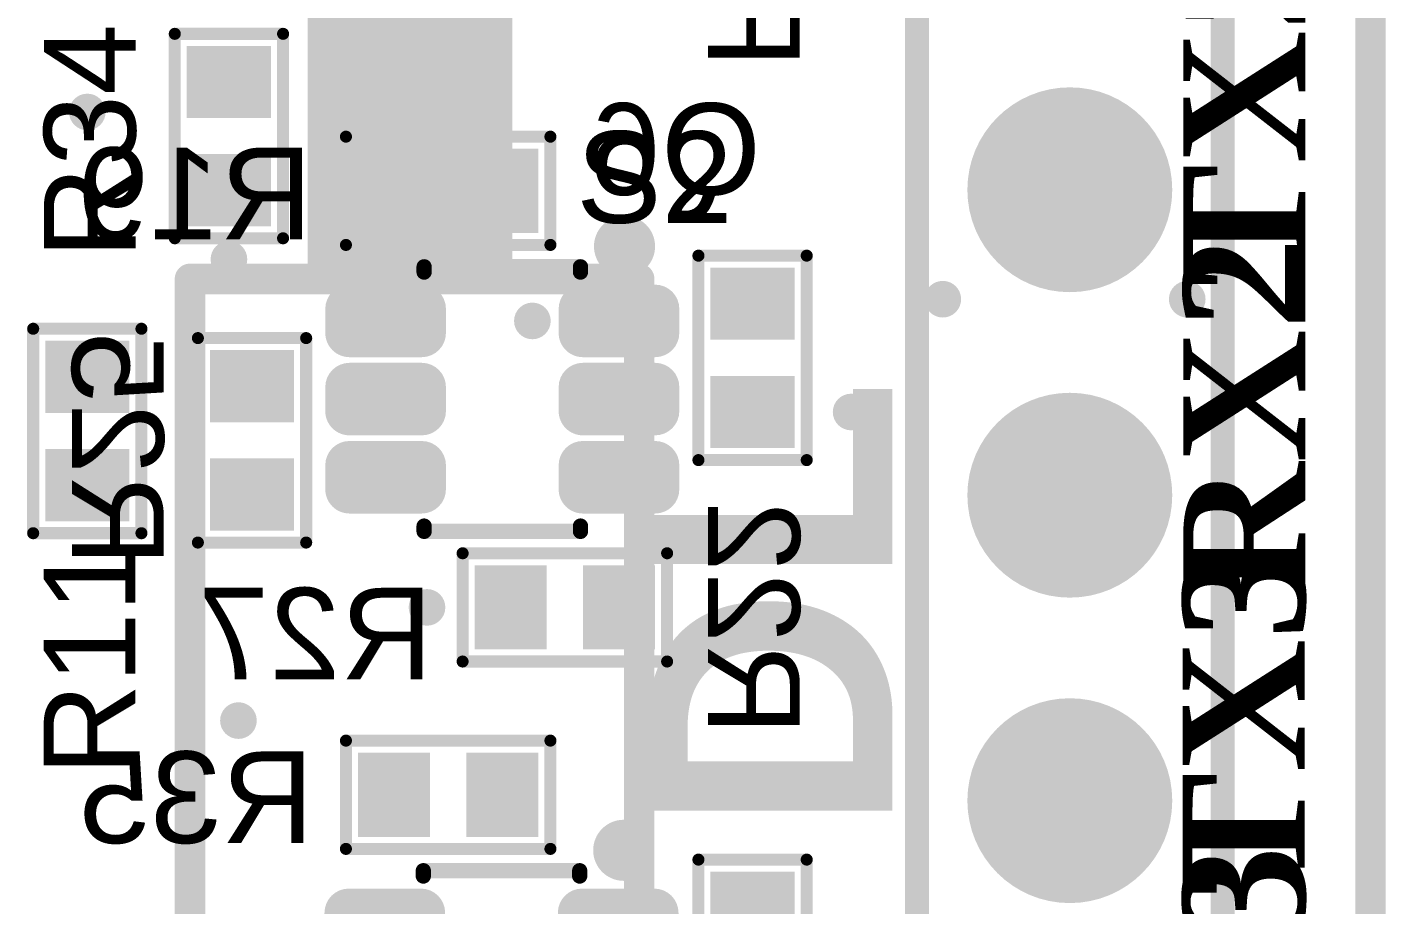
# Model space of a CAD drawing. Header units: inches. Extents: x 3.09 to 5.07, y 1.45 to 3.28.
# Drawn here: x 4.6203 to 5.065, y 2.3617 to 2.6491 of the extents above; entities that cross this region are included whole.
import ezdxf

# ---------------------------------------------------------------- set-up
doc = ezdxf.new("R2010")
doc.units = ezdxf.units.IN
doc.header["$MEASUREMENT"] = 0
for name, color, linetype in [('BottomOverlay', 54, 'Continuous'), ('BottomPaste', 16, 'Continuous'), ('BottomSolder', 6, 'Continuous'), ('KeepOutLayer', 6, 'Continuous'), ('MultiLayer', 9, 'Continuous'), ('PadHoleLayer', 156, 'Continuous'), ('TopOverlay', 2, 'Continuous'), ('TopPaste', 8, 'Continuous'), ('TopSolder', 216, 'Continuous'), ('ViaHoleLayer', 16, 'Continuous')]:
    doc.layers.add(name, color=color, linetype=linetype)
doc.styles.add('Arial', font='', dxfattribs={"height": 0.2})
doc.styles.add('Arial_Bold', font='', dxfattribs={"height": 0.2})
doc.styles.add('Times New Roman_Bold', font='', dxfattribs={"height": 0.2})
doc.styles.get('Arial').set_extended_font_data('Arial')
doc.styles.get('Arial_Bold').set_extended_font_data('Arial', bold=True)
doc.styles.get('Times New Roman_Bold').set_extended_font_data('Times New Roman', bold=True)

# ---------------------------------------------------------------- blocks, each defined once
blk = doc.blocks.new('SOT_363_6_B_9')
at = {"layer": 'BottomPaste'}
h = blk.add_hatch(color=16, dxfattribs=at)
edge = h.paths.add_edge_path()
edge.add_arc((-0.029528, 0.050004), 0.003937, 90, 180)
edge.add_line((-0.033465, 0.050004), (-0.033465, 0.026382))
edge.add_arc((-0.029528, 0.026382), 0.003937, 180, 270)
edge.add_line((-0.029528, 0.022445), (-0.021654, 0.022445))
edge.add_arc((-0.021654, 0.026382), 0.003937, 270, 360)
edge.add_line((-0.017717, 0.026382), (-0.017717, 0.050004))
edge.add_arc((-0.021654, 0.050004), 0.003937, 0, 90)
edge.add_line((-0.021654, 0.053941), (-0.029528, 0.053941))
h = blk.add_hatch(color=16, dxfattribs=at)
edge = h.paths.add_edge_path()
edge.add_arc((-0.003937, 0.050004), 0.003937, 90, 180)
edge.add_line((-0.007874, 0.050004), (-0.007874, 0.026382))
edge.add_arc((-0.003937, 0.026382), 0.003937, 180, 270)
edge.add_line((-0.003937, 0.022445), (0.003937, 0.022445))
edge.add_arc((0.003937, 0.026382), 0.003937, 270, 360)
edge.add_line((0.007874, 0.026382), (0.007874, 0.050004))
edge.add_arc((0.003937, 0.050004), 0.003937, 0, 90)
edge.add_line((0.003937, 0.053941), (-0.003937, 0.053941))
h = blk.add_hatch(color=16, dxfattribs=at)
edge = h.paths.add_edge_path()
edge.add_arc((0.021654, 0.050004), 0.003937, 90, 180)
edge.add_line((0.017717, 0.050004), (0.017717, 0.026382))
edge.add_arc((0.021654, 0.026382), 0.003937, 180, 270)
edge.add_line((0.021654, 0.022445), (0.029528, 0.022445))
edge.add_arc((0.029528, 0.026382), 0.003937, 270, 360)
edge.add_line((0.033465, 0.026382), (0.033465, 0.050004))
edge.add_arc((0.029528, 0.050004), 0.003937, 0, 90)
edge.add_line((0.029528, 0.053941), (0.021654, 0.053941))
h = blk.add_hatch(color=16, dxfattribs=at)
edge = h.paths.add_edge_path()
edge.add_arc((-0.029528, -0.026376), 0.003937, 90, 180)
edge.add_line((-0.033465, -0.026376), (-0.033465, -0.049998))
edge.add_arc((-0.029528, -0.049998), 0.003937, 180, 270)
edge.add_line((-0.029528, -0.053935), (-0.021654, -0.053935))
edge.add_arc((-0.021654, -0.049998), 0.003937, 270, 360)
edge.add_line((-0.017717, -0.049998), (-0.017717, -0.026376))
edge.add_arc((-0.021654, -0.026376), 0.003937, 0, 90)
edge.add_line((-0.021654, -0.022439), (-0.029528, -0.022439))
h = blk.add_hatch(color=16, dxfattribs=at)
edge = h.paths.add_edge_path()
edge.add_arc((-0.003937, -0.026376), 0.003937, 90, 180)
edge.add_line((-0.007874, -0.026376), (-0.007874, -0.049998))
edge.add_arc((-0.003937, -0.049998), 0.003937, 180, 270)
edge.add_line((-0.003937, -0.053935), (0.003937, -0.053935))
edge.add_arc((0.003937, -0.049998), 0.003937, 270, 360)
edge.add_line((0.007874, -0.049998), (0.007874, -0.026376))
edge.add_arc((0.003937, -0.026376), 0.003937, 0, 90)
edge.add_line((0.003937, -0.022439), (-0.003937, -0.022439))
h = blk.add_hatch(color=16, dxfattribs=at)
edge = h.paths.add_edge_path()
edge.add_arc((0.021654, -0.026376), 0.003937, 90, 180)
edge.add_line((0.017717, -0.026376), (0.017717, -0.049998))
edge.add_arc((0.021654, -0.049998), 0.003937, 180, 270)
edge.add_line((0.021654, -0.053935), (0.029528, -0.053935))
edge.add_arc((0.029528, -0.049998), 0.003937, 270, 360)
edge.add_line((0.033465, -0.049998), (0.033465, -0.026376))
edge.add_arc((0.029528, -0.026376), 0.003937, 0, 90)
edge.add_line((0.029528, -0.022439), (0.021654, -0.022439))
at = {"layer": 'BottomSolder'}
h = blk.add_hatch(color=6, dxfattribs=at)
edge = h.paths.add_edge_path()
edge.add_arc((-0.029528, 0.050004), 0.007937, 90, 180)
edge.add_line((-0.037465, 0.050004), (-0.037465, 0.026382))
edge.add_arc((-0.029528, 0.026382), 0.007937, 180, 270)
edge.add_line((-0.029528, 0.018445), (-0.021654, 0.018445))
edge.add_arc((-0.021654, 0.026382), 0.007937, 270, 360)
edge.add_line((-0.013717, 0.026382), (-0.013717, 0.050004))
edge.add_arc((-0.021654, 0.050004), 0.007937, 0, 90)
edge.add_line((-0.021654, 0.057941), (-0.029528, 0.057941))
h = blk.add_hatch(color=6, dxfattribs=at)
edge = h.paths.add_edge_path()
edge.add_arc((-0.003937, 0.050004), 0.007937, 90, 180)
edge.add_line((-0.011874, 0.050004), (-0.011874, 0.026382))
edge.add_arc((-0.003937, 0.026382), 0.007937, 180, 270)
edge.add_line((-0.003937, 0.018445), (0.003937, 0.018445))
edge.add_arc((0.003937, 0.026382), 0.007937, 270, 360)
edge.add_line((0.011874, 0.026382), (0.011874, 0.050004))
edge.add_arc((0.003937, 0.050004), 0.007937, 0, 90)
edge.add_line((0.003937, 0.057941), (-0.003937, 0.057941))
h = blk.add_hatch(color=6, dxfattribs=at)
edge = h.paths.add_edge_path()
edge.add_arc((0.021654, 0.050004), 0.007937, 90, 180)
edge.add_line((0.013717, 0.050004), (0.013717, 0.026382))
edge.add_arc((0.021654, 0.026382), 0.007937, 180, 270)
edge.add_line((0.021654, 0.018445), (0.029528, 0.018445))
edge.add_arc((0.029528, 0.026382), 0.007937, 270, 360)
edge.add_line((0.037465, 0.026382), (0.037465, 0.050004))
edge.add_arc((0.029528, 0.050004), 0.007937, 0, 90)
edge.add_line((0.029528, 0.057941), (0.021654, 0.057941))
h = blk.add_hatch(color=6, dxfattribs=at)
edge = h.paths.add_edge_path()
edge.add_arc((-0.029528, -0.026376), 0.007937, 90, 180)
edge.add_line((-0.037465, -0.026376), (-0.037465, -0.049998))
edge.add_arc((-0.029528, -0.049998), 0.007937, 180, 270)
edge.add_line((-0.029528, -0.057935), (-0.021654, -0.057935))
edge.add_arc((-0.021654, -0.049998), 0.007937, 270, 360)
edge.add_line((-0.013717, -0.049998), (-0.013717, -0.026376))
edge.add_arc((-0.021654, -0.026376), 0.007937, 0, 90)
edge.add_line((-0.021654, -0.018439), (-0.029528, -0.018439))
h = blk.add_hatch(color=6, dxfattribs=at)
edge = h.paths.add_edge_path()
edge.add_arc((-0.003937, -0.026376), 0.007937, 90, 180)
edge.add_line((-0.011874, -0.026376), (-0.011874, -0.049998))
edge.add_arc((-0.003937, -0.049998), 0.007937, 180, 270)
edge.add_line((-0.003937, -0.057935), (0.003937, -0.057935))
edge.add_arc((0.003937, -0.049998), 0.007937, 270, 360)
edge.add_line((0.011874, -0.049998), (0.011874, -0.026376))
edge.add_arc((0.003937, -0.026376), 0.007937, 0, 90)
edge.add_line((0.003937, -0.018439), (-0.003937, -0.018439))
h = blk.add_hatch(color=6, dxfattribs=at)
edge = h.paths.add_edge_path()
edge.add_arc((0.021654, -0.026376), 0.007937, 90, 180)
edge.add_line((0.013717, -0.026376), (0.013717, -0.049998))
edge.add_arc((0.021654, -0.049998), 0.007937, 180, 270)
edge.add_line((0.021654, -0.057935), (0.029528, -0.057935))
edge.add_arc((0.029528, -0.049998), 0.007937, 270, 360)
edge.add_line((0.037465, -0.049998), (0.037465, -0.026376))
edge.add_arc((0.029528, -0.026376), 0.007937, 0, 90)
edge.add_line((0.029528, -0.018439), (0.021654, -0.018439))
at = {"layer": 'BottomOverlay'}
for points in [[(-0.045, 0.040005, 0.01, 0.01, 1), (-0.055, 0.040005, 0.01, 0.01, 1)], [(-0.0575, 0.040005, 0.005, 0.005, 1), (-0.0525, 0.040005, 0.005, 0.005, 1)], [(-0.0475, 0.040005, 0.005, 0.005, 1), (-0.0425, 0.040005, 0.005, 0.005, 1)], [(-0.044558, 0.025595, 0.0025, 0.0025, 1), (-0.042058, 0.025595, 0.0025, 0.0025, 1)], [(-0.044558, 0.025595, 0.0025, 0.0025, 1), (-0.042058, 0.025595, 0.0025, 0.0025, 1)], [(-0.042832, 0.025595, 0.0025, 0.0025, 1), (-0.040332, 0.025595, 0.0025, 0.0025, 1)], [(0.04033, 0.025595, 0.0025, 0.0025, 1), (0.04283, 0.025595, 0.0025, 0.0025, 1)], [(0.042056, 0.025595, 0.0025, 0.0025, 1), (0.044556, 0.025595, 0.0025, 0.0025, 1)], [(0.042056, 0.025595, 0.0025, 0.0025, 1), (0.044556, 0.025595, 0.0025, 0.0025, 1)], [(-0.044558, -0.025587, 0.0025, 0.0025, 1), (-0.042058, -0.025587, 0.0025, 0.0025, 1)], [(-0.044558, -0.025587, 0.0025, 0.0025, 1), (-0.042058, -0.025587, 0.0025, 0.0025, 1)], [(-0.042832, -0.025587, 0.0025, 0.0025, 1), (-0.040332, -0.025587, 0.0025, 0.0025, 1)], [(0.04033, -0.025587, 0.0025, 0.0025, 1), (0.04283, -0.025587, 0.0025, 0.0025, 1)], [(0.042056, -0.025587, 0.0025, 0.0025, 1), (0.044556, -0.025587, 0.0025, 0.0025, 1)], [(0.042056, -0.025587, 0.0025, 0.0025, 1), (0.044556, -0.025587, 0.0025, 0.0025, 1)]]:
    blk.add_lwpolyline(points, format="xyseb", close=True, dxfattribs=at)
for points in [[(-0.041582, 0.025595, 0.005, 0.005, 0), (-0.043308, 0.025595, 0.005, 0.005, 0)], [(-0.043308, -0.025587, 0.005, 0.005, 0), (-0.043308, 0.025595, 0.005, 0.005, 0)], [(0.043306, 0.025595, 0.005, 0.005, 0), (0.04158, 0.025595, 0.005, 0.005, 0)], [(0.043306, -0.025587, 0.005, 0.005, 0), (0.043306, 0.025595, 0.005, 0.005, 0)], [(-0.041582, -0.025587, 0.005, 0.005, 0), (-0.043308, -0.025587, 0.005, 0.005, 0)], [(0.043306, -0.025587, 0.005, 0.005, 0), (0.04158, -0.025587, 0.005, 0.005, 0)]]:
    blk.add_lwpolyline(points, format="xyseb", dxfattribs=at)
blk = doc.blocks.new('HDR1X10_B_16')
at = {"layer": 'BottomSolder'}
h = blk.add_hatch(color=6, dxfattribs=at)
edge = h.paths.add_edge_path()
edge.add_arc((0.2, 0), 0.03353, 0, 360)
h = blk.add_hatch(color=6, dxfattribs=at)
edge = h.paths.add_edge_path()
edge.add_arc((0.3, 0), 0.03353, 0, 360)
h = blk.add_hatch(color=6, dxfattribs=at)
edge = h.paths.add_edge_path()
edge.add_arc((0.4, 0), 0.03353, 0, 360)
at = {"layer": 'MultiLayer'}
h = blk.add_hatch(color=9, dxfattribs=at)
edge = h.paths.add_edge_path()
edge.add_arc((0.2, 0), 0.02953, 0, 360)
h = blk.add_hatch(color=9, dxfattribs=at)
edge = h.paths.add_edge_path()
edge.add_arc((0.3, 0), 0.02953, 0, 360)
h = blk.add_hatch(color=9, dxfattribs=at)
edge = h.paths.add_edge_path()
edge.add_arc((0.4, 0), 0.02953, 0, 360)
at = {"layer": 'PadHoleLayer'}
h = blk.add_hatch(color=156, dxfattribs=at)
edge = h.paths.add_edge_path()
edge.add_arc((0.2, 0), 0.01772, 0, 360)
h = blk.add_hatch(color=156, dxfattribs=at)
edge = h.paths.add_edge_path()
edge.add_arc((0.3, 0), 0.01772, 0, 360)
h = blk.add_hatch(color=156, dxfattribs=at)
edge = h.paths.add_edge_path()
edge.add_arc((0.4, 0), 0.01772, 0, 360)
at = {"layer": 'TopSolder'}
h = blk.add_hatch(color=216, dxfattribs=at)
edge = h.paths.add_edge_path()
edge.add_arc((0.2, 0), 0.03353, 0, 360)
h = blk.add_hatch(color=216, dxfattribs=at)
edge = h.paths.add_edge_path()
edge.add_arc((0.3, 0), 0.03353, 0, 360)
h = blk.add_hatch(color=216, dxfattribs=at)
edge = h.paths.add_edge_path()
edge.add_arc((0.4, 0), 0.03353, 0, 360)
at = {"layer": 'BottomOverlay'}
for points in [[(0.95, 0.05, 0.00787, 0.00787, 0), (-0.05, 0.05, 0.00787, 0.00787, 0)], [(0.95, -0.05, 0.00787, 0.00787, 0), (0.025, -0.05, 0.00787, 0.00787, 0)]]:
    blk.add_lwpolyline(points, format="xyseb", dxfattribs=at)
blk = doc.blocks.new('SW_SMT_3_6_4_3__28')
at = {"layer": 'TopPaste'}
for points in [[(-0.20669, -0.02953), (-0.20669, 0.02953), (-0.12795, 0.02953), (-0.12795, -0.02953)], [(0.12795, -0.02953), (0.12795, 0.02953), (0.20669, 0.02953), (0.20669, -0.02953)]]:
    blk.add_hatch(color=8, dxfattribs=at).paths.add_polyline_path(points)
at = {"layer": 'TopSolder'}
for points in [[(-0.21069, -0.03353), (-0.21069, 0.03353), (-0.12395, 0.03353), (-0.12395, -0.03353)], [(0.12395, -0.03353), (0.12395, 0.03353), (0.21069, 0.03353), (0.21069, -0.03353)]]:
    blk.add_hatch(color=216, dxfattribs=at).paths.add_polyline_path(points)
at = {"layer": 'TopOverlay'}
for points in [[(-0.12151, -0.072, 0.01, 0.01, 0), (-0.12151, 0.075, 0.01, 0.01, 0)], [(0.12149, 0.075, 0.01, 0.01, 0), (-0.12151, 0.075, 0.01, 0.01, 0)], [(0.12149, -0.072, 0.01, 0.01, 0), (0.12149, 0.075, 0.01, 0.01, 0)], [(0.12149, -0.072, 0.01, 0.01, 0), (-0.12151, -0.072, 0.01, 0.01, 0)]]:
    blk.add_lwpolyline(points, format="xyseb", dxfattribs=at)
for points in [[(-0.12401, 0.075, 0.005, 0.005, 1), (-0.11901, 0.075, 0.005, 0.005, 1)], [(-0.12401, 0.075, 0.005, 0.005, 1), (-0.11901, 0.075, 0.005, 0.005, 1)], [(0.11899, 0.075, 0.005, 0.005, 1), (0.12399, 0.075, 0.005, 0.005, 1)], [(0.11899, 0.075, 0.005, 0.005, 1), (0.12399, 0.075, 0.005, 0.005, 1)], [(-0.12401, -0.072, 0.005, 0.005, 1), (-0.11901, -0.072, 0.005, 0.005, 1)], [(-0.12401, -0.072, 0.005, 0.005, 1), (-0.11901, -0.072, 0.005, 0.005, 1)], [(0.11899, -0.072, 0.005, 0.005, 1), (0.12399, -0.072, 0.005, 0.005, 1)], [(0.11899, -0.072, 0.005, 0.005, 1), (0.12399, -0.072, 0.005, 0.005, 1)]]:
    blk.add_lwpolyline(points, format="xyseb", close=True, dxfattribs=at)
blk = doc.blocks.new('R0402_29')
at = {"layer": 'TopPaste'}
for points in [[(-0.02756, -0.01181), (-0.02756, 0.01181), (-0.00787, 0.01181), (-0.00787, -0.01181)], [(0.00787, -0.01181), (0.00787, 0.01181), (0.02756, 0.01181), (0.02756, -0.01181)]]:
    blk.add_hatch(color=8, dxfattribs=at).paths.add_polyline_path(points)
at = {"layer": 'TopSolder'}
for points in [[(-0.02953, -0.01378), (-0.02953, 0.01378), (-0.00591, 0.01378), (-0.00591, -0.01378)], [(0.00591, -0.01378), (0.00591, 0.01378), (0.02953, 0.01378), (0.02953, -0.01378)]]:
    blk.add_hatch(color=216, dxfattribs=at).paths.add_polyline_path(points)
at = {"layer": 'TopOverlay'}
for points in [[(-0.03346, 0.01772, 0.00394, 0.00394, 0), (-0.03346, -0.01772, 0.00394, 0.00394, 0)], [(-0.03346, 0.01772, 0.00394, 0.00394, 0), (0.03346, 0.01772, 0.00394, 0.00394, 0)], [(0.03346, 0.01772, 0.00394, 0.00394, 0), (0.03346, -0.01772, 0.00394, 0.00394, 0)], [(-0.03346, -0.01772, 0.00394, 0.00394, 0), (0.03346, -0.01772, 0.00394, 0.00394, 0)]]:
    blk.add_lwpolyline(points, format="xyseb", dxfattribs=at)
for points in [[(-0.03445, 0.01772, 0.00197, 0.00197, 1), (-0.03248, 0.01772, 0.00197, 0.00197, 1)], [(-0.03445, 0.01772, 0.00197, 0.00197, 1), (-0.03248, 0.01772, 0.00197, 0.00197, 1)], [(0.03248, 0.01772, 0.00197, 0.00197, 1), (0.03445, 0.01772, 0.00197, 0.00197, 1)], [(0.03248, 0.01772, 0.00197, 0.00197, 1), (0.03445, 0.01772, 0.00197, 0.00197, 1)], [(-0.03445, -0.01772, 0.00197, 0.00197, 1), (-0.03248, -0.01772, 0.00197, 0.00197, 1)], [(-0.03445, -0.01772, 0.00197, 0.00197, 1), (-0.03248, -0.01772, 0.00197, 0.00197, 1)], [(0.03248, -0.01772, 0.00197, 0.00197, 1), (0.03445, -0.01772, 0.00197, 0.00197, 1)], [(0.03248, -0.01772, 0.00197, 0.00197, 1), (0.03445, -0.01772, 0.00197, 0.00197, 1)]]:
    blk.add_lwpolyline(points, format="xyseb", close=True, dxfattribs=at)
blk = doc.blocks.new('R0402_32')
at = {"layer": 'TopPaste'}
for points in [[(-0.02756, -0.01181), (-0.02756, 0.01181), (-0.00787, 0.01181), (-0.00787, -0.01181)], [(0.00787, -0.01181), (0.00787, 0.01181), (0.02756, 0.01181), (0.02756, -0.01181)]]:
    blk.add_hatch(color=8, dxfattribs=at).paths.add_polyline_path(points)
at = {"layer": 'TopSolder'}
for points in [[(-0.02953, -0.01378), (-0.02953, 0.01378), (-0.00591, 0.01378), (-0.00591, -0.01378)], [(0.00591, -0.01378), (0.00591, 0.01378), (0.02953, 0.01378), (0.02953, -0.01378)]]:
    blk.add_hatch(color=216, dxfattribs=at).paths.add_polyline_path(points)
at = {"layer": 'TopOverlay'}
for points in [[(-0.03346, 0.01772, 0.00394, 0.00394, 0), (-0.03346, -0.01772, 0.00394, 0.00394, 0)], [(-0.03346, 0.01772, 0.00394, 0.00394, 0), (0.03346, 0.01772, 0.00394, 0.00394, 0)], [(0.03346, 0.01772, 0.00394, 0.00394, 0), (0.03346, -0.01772, 0.00394, 0.00394, 0)], [(-0.03346, -0.01772, 0.00394, 0.00394, 0), (0.03346, -0.01772, 0.00394, 0.00394, 0)]]:
    blk.add_lwpolyline(points, format="xyseb", dxfattribs=at)
for points in [[(-0.03445, 0.01772, 0.00197, 0.00197, 1), (-0.03248, 0.01772, 0.00197, 0.00197, 1)], [(-0.03445, 0.01772, 0.00197, 0.00197, 1), (-0.03248, 0.01772, 0.00197, 0.00197, 1)], [(0.03248, 0.01772, 0.00197, 0.00197, 1), (0.03445, 0.01772, 0.00197, 0.00197, 1)], [(0.03248, 0.01772, 0.00197, 0.00197, 1), (0.03445, 0.01772, 0.00197, 0.00197, 1)], [(-0.03445, -0.01772, 0.00197, 0.00197, 1), (-0.03248, -0.01772, 0.00197, 0.00197, 1)], [(-0.03445, -0.01772, 0.00197, 0.00197, 1), (-0.03248, -0.01772, 0.00197, 0.00197, 1)], [(0.03248, -0.01772, 0.00197, 0.00197, 1), (0.03445, -0.01772, 0.00197, 0.00197, 1)], [(0.03248, -0.01772, 0.00197, 0.00197, 1), (0.03445, -0.01772, 0.00197, 0.00197, 1)]]:
    blk.add_lwpolyline(points, format="xyseb", close=True, dxfattribs=at)
blk = doc.blocks.new('R0402_B_33')
at = {"layer": 'BottomPaste'}
for points in [[(-0.00787, 0.01181), (-0.00787, -0.01181), (-0.02756, -0.01181), (-0.02756, 0.01181)], [(0.02756, 0.01181), (0.02756, -0.01181), (0.00787, -0.01181), (0.00787, 0.01181)]]:
    blk.add_hatch(color=16, dxfattribs=at).paths.add_polyline_path(points)
at = {"layer": 'BottomSolder'}
for points in [[(-0.00591, 0.01378), (-0.00591, -0.01378), (-0.02953, -0.01378), (-0.02953, 0.01378)], [(0.02953, 0.01378), (0.02953, -0.01378), (0.00591, -0.01378), (0.00591, 0.01378)]]:
    blk.add_hatch(color=6, dxfattribs=at).paths.add_polyline_path(points)
at = {"layer": 'BottomOverlay'}
for points in [[(-0.03346, 0.01772, 0.00394, 0.00394, 0), (0.03346, 0.01772, 0.00394, 0.00394, 0)], [(-0.03346, 0.01772, 0.00394, 0.00394, 0), (-0.03346, -0.01772, 0.00394, 0.00394, 0)], [(0.03346, 0.01772, 0.00394, 0.00394, 0), (0.03346, -0.01772, 0.00394, 0.00394, 0)], [(-0.03346, -0.01772, 0.00394, 0.00394, 0), (0.03346, -0.01772, 0.00394, 0.00394, 0)]]:
    blk.add_lwpolyline(points, format="xyseb", dxfattribs=at)
for points in [[(-0.03445, 0.01772, 0.00197, 0.00197, 1), (-0.03248, 0.01772, 0.00197, 0.00197, 1)], [(-0.03445, 0.01772, 0.00197, 0.00197, 1), (-0.03248, 0.01772, 0.00197, 0.00197, 1)], [(0.03248, 0.01772, 0.00197, 0.00197, 1), (0.03445, 0.01772, 0.00197, 0.00197, 1)], [(0.03248, 0.01772, 0.00197, 0.00197, 1), (0.03445, 0.01772, 0.00197, 0.00197, 1)], [(-0.03445, -0.01772, 0.00197, 0.00197, 1), (-0.03248, -0.01772, 0.00197, 0.00197, 1)], [(-0.03445, -0.01772, 0.00197, 0.00197, 1), (-0.03248, -0.01772, 0.00197, 0.00197, 1)], [(0.03248, -0.01772, 0.00197, 0.00197, 1), (0.03445, -0.01772, 0.00197, 0.00197, 1)], [(0.03248, -0.01772, 0.00197, 0.00197, 1), (0.03445, -0.01772, 0.00197, 0.00197, 1)]]:
    blk.add_lwpolyline(points, format="xyseb", close=True, dxfattribs=at)
blk = doc.blocks.new('R0402_B_34')
at = {"layer": 'BottomPaste'}
for points in [[(-0.00787, 0.01181), (-0.00787, -0.01181), (-0.02756, -0.01181), (-0.02756, 0.01181)], [(0.02756, 0.01181), (0.02756, -0.01181), (0.00787, -0.01181), (0.00787, 0.01181)]]:
    blk.add_hatch(color=16, dxfattribs=at).paths.add_polyline_path(points)
at = {"layer": 'BottomSolder'}
for points in [[(-0.00591, 0.01378), (-0.00591, -0.01378), (-0.02953, -0.01378), (-0.02953, 0.01378)], [(0.02953, 0.01378), (0.02953, -0.01378), (0.00591, -0.01378), (0.00591, 0.01378)]]:
    blk.add_hatch(color=6, dxfattribs=at).paths.add_polyline_path(points)
at = {"layer": 'BottomOverlay'}
for points in [[(0.03346, 0.01772, 0.00394, 0.00394, 0), (-0.03346, 0.01772, 0.00394, 0.00394, 0)], [(-0.03346, 0.01772, 0.00394, 0.00394, 0), (-0.03346, -0.01772, 0.00394, 0.00394, 0)], [(0.03346, 0.01772, 0.00394, 0.00394, 0), (0.03346, -0.01772, 0.00394, 0.00394, 0)], [(0.03346, -0.01772, 0.00394, 0.00394, 0), (-0.03346, -0.01772, 0.00394, 0.00394, 0)]]:
    blk.add_lwpolyline(points, format="xyseb", dxfattribs=at)
for points in [[(-0.03445, 0.01772, 0.00197, 0.00197, 1), (-0.03248, 0.01772, 0.00197, 0.00197, 1)], [(-0.03445, 0.01772, 0.00197, 0.00197, 1), (-0.03248, 0.01772, 0.00197, 0.00197, 1)], [(0.03248, 0.01772, 0.00197, 0.00197, 1), (0.03445, 0.01772, 0.00197, 0.00197, 1)], [(0.03248, 0.01772, 0.00197, 0.00197, 1), (0.03445, 0.01772, 0.00197, 0.00197, 1)], [(-0.03445, -0.01772, 0.00197, 0.00197, 1), (-0.03248, -0.01772, 0.00197, 0.00197, 1)], [(-0.03445, -0.01772, 0.00197, 0.00197, 1), (-0.03248, -0.01772, 0.00197, 0.00197, 1)], [(0.03248, -0.01772, 0.00197, 0.00197, 1), (0.03445, -0.01772, 0.00197, 0.00197, 1)], [(0.03248, -0.01772, 0.00197, 0.00197, 1), (0.03445, -0.01772, 0.00197, 0.00197, 1)]]:
    blk.add_lwpolyline(points, format="xyseb", close=True, dxfattribs=at)
blk = doc.blocks.new('R0402_B_41')
at = {"layer": 'BottomPaste'}
for points in [[(-0.00787, 0.01181), (-0.00787, -0.01181), (-0.02756, -0.01181), (-0.02756, 0.01181)], [(0.02756, 0.01181), (0.02756, -0.01181), (0.00787, -0.01181), (0.00787, 0.01181)]]:
    blk.add_hatch(color=16, dxfattribs=at).paths.add_polyline_path(points)
at = {"layer": 'BottomSolder'}
for points in [[(-0.00591, 0.01378), (-0.00591, -0.01378), (-0.02953, -0.01378), (-0.02953, 0.01378)], [(0.02953, 0.01378), (0.02953, -0.01378), (0.00591, -0.01378), (0.00591, 0.01378)]]:
    blk.add_hatch(color=6, dxfattribs=at).paths.add_polyline_path(points)
at = {"layer": 'BottomOverlay'}
for points in [[(-0.03346, 0.01772, 0.00394, 0.00394, 0), (0.03346, 0.01772, 0.00394, 0.00394, 0)], [(-0.03346, -0.01772, 0.00394, 0.00394, 0), (-0.03346, 0.01772, 0.00394, 0.00394, 0)], [(0.03346, -0.01772, 0.00394, 0.00394, 0), (0.03346, 0.01772, 0.00394, 0.00394, 0)], [(-0.03346, -0.01772, 0.00394, 0.00394, 0), (0.03346, -0.01772, 0.00394, 0.00394, 0)]]:
    blk.add_lwpolyline(points, format="xyseb", dxfattribs=at)
for points in [[(-0.03445, 0.01772, 0.00197, 0.00197, 1), (-0.03248, 0.01772, 0.00197, 0.00197, 1)], [(-0.03445, 0.01772, 0.00197, 0.00197, 1), (-0.03248, 0.01772, 0.00197, 0.00197, 1)], [(0.03248, 0.01772, 0.00197, 0.00197, 1), (0.03445, 0.01772, 0.00197, 0.00197, 1)], [(0.03248, 0.01772, 0.00197, 0.00197, 1), (0.03445, 0.01772, 0.00197, 0.00197, 1)], [(-0.03445, -0.01772, 0.00197, 0.00197, 1), (-0.03248, -0.01772, 0.00197, 0.00197, 1)], [(-0.03445, -0.01772, 0.00197, 0.00197, 1), (-0.03248, -0.01772, 0.00197, 0.00197, 1)], [(0.03248, -0.01772, 0.00197, 0.00197, 1), (0.03445, -0.01772, 0.00197, 0.00197, 1)], [(0.03248, -0.01772, 0.00197, 0.00197, 1), (0.03445, -0.01772, 0.00197, 0.00197, 1)]]:
    blk.add_lwpolyline(points, format="xyseb", close=True, dxfattribs=at)
blk = doc.blocks.new('R0402_B_42')
at = {"layer": 'BottomPaste'}
for points in [[(-0.00787, 0.01181), (-0.00787, -0.01181), (-0.02756, -0.01181), (-0.02756, 0.01181)], [(0.02756, 0.01181), (0.02756, -0.01181), (0.00787, -0.01181), (0.00787, 0.01181)]]:
    blk.add_hatch(color=16, dxfattribs=at).paths.add_polyline_path(points)
at = {"layer": 'BottomSolder'}
for points in [[(-0.00591, 0.01378), (-0.00591, -0.01378), (-0.02953, -0.01378), (-0.02953, 0.01378)], [(0.02953, 0.01378), (0.02953, -0.01378), (0.00591, -0.01378), (0.00591, 0.01378)]]:
    blk.add_hatch(color=6, dxfattribs=at).paths.add_polyline_path(points)
at = {"layer": 'BottomOverlay'}
for points in [[(-0.03346, 0.01772, 0.00394, 0.00394, 0), (0.03346, 0.01772, 0.00394, 0.00394, 0)], [(-0.03346, 0.01772, 0.00394, 0.00394, 0), (-0.03346, -0.01772, 0.00394, 0.00394, 0)], [(0.03346, 0.01772, 0.00394, 0.00394, 0), (0.03346, -0.01772, 0.00394, 0.00394, 0)], [(-0.03346, -0.01772, 0.00394, 0.00394, 0), (0.03346, -0.01772, 0.00394, 0.00394, 0)]]:
    blk.add_lwpolyline(points, format="xyseb", dxfattribs=at)
for points in [[(-0.03445, 0.01772, 0.00197, 0.00197, 1), (-0.03248, 0.01772, 0.00197, 0.00197, 1)], [(-0.03445, 0.01772, 0.00197, 0.00197, 1), (-0.03248, 0.01772, 0.00197, 0.00197, 1)], [(0.03248, 0.01772, 0.00197, 0.00197, 1), (0.03445, 0.01772, 0.00197, 0.00197, 1)], [(0.03248, 0.01772, 0.00197, 0.00197, 1), (0.03445, 0.01772, 0.00197, 0.00197, 1)], [(-0.03445, -0.01772, 0.00197, 0.00197, 1), (-0.03248, -0.01772, 0.00197, 0.00197, 1)], [(-0.03445, -0.01772, 0.00197, 0.00197, 1), (-0.03248, -0.01772, 0.00197, 0.00197, 1)], [(0.03248, -0.01772, 0.00197, 0.00197, 1), (0.03445, -0.01772, 0.00197, 0.00197, 1)], [(0.03248, -0.01772, 0.00197, 0.00197, 1), (0.03445, -0.01772, 0.00197, 0.00197, 1)]]:
    blk.add_lwpolyline(points, format="xyseb", close=True, dxfattribs=at)
blk = doc.blocks.new('R0402_B_51')
at = {"layer": 'BottomPaste'}
for points in [[(-0.00787, 0.01181), (-0.00787, -0.01181), (-0.02756, -0.01181), (-0.02756, 0.01181)], [(0.02756, 0.01181), (0.02756, -0.01181), (0.00787, -0.01181), (0.00787, 0.01181)]]:
    blk.add_hatch(color=16, dxfattribs=at).paths.add_polyline_path(points)
at = {"layer": 'BottomSolder'}
for points in [[(-0.00591, 0.01378), (-0.00591, -0.01378), (-0.02953, -0.01378), (-0.02953, 0.01378)], [(0.02953, 0.01378), (0.02953, -0.01378), (0.00591, -0.01378), (0.00591, 0.01378)]]:
    blk.add_hatch(color=6, dxfattribs=at).paths.add_polyline_path(points)
at = {"layer": 'BottomOverlay'}
for points in [[(-0.03346, 0.01772, 0.00394, 0.00394, 0), (0.03346, 0.01772, 0.00394, 0.00394, 0)], [(-0.03346, 0.01772, 0.00394, 0.00394, 0), (-0.03346, -0.01772, 0.00394, 0.00394, 0)], [(0.03346, 0.01772, 0.00394, 0.00394, 0), (0.03346, -0.01772, 0.00394, 0.00394, 0)], [(-0.03346, -0.01772, 0.00394, 0.00394, 0), (0.03346, -0.01772, 0.00394, 0.00394, 0)]]:
    blk.add_lwpolyline(points, format="xyseb", dxfattribs=at)
for points in [[(-0.03445, 0.01772, 0.00197, 0.00197, 1), (-0.03248, 0.01772, 0.00197, 0.00197, 1)], [(-0.03445, 0.01772, 0.00197, 0.00197, 1), (-0.03248, 0.01772, 0.00197, 0.00197, 1)], [(0.03248, 0.01772, 0.00197, 0.00197, 1), (0.03445, 0.01772, 0.00197, 0.00197, 1)], [(0.03248, 0.01772, 0.00197, 0.00197, 1), (0.03445, 0.01772, 0.00197, 0.00197, 1)], [(-0.03445, -0.01772, 0.00197, 0.00197, 1), (-0.03248, -0.01772, 0.00197, 0.00197, 1)], [(-0.03445, -0.01772, 0.00197, 0.00197, 1), (-0.03248, -0.01772, 0.00197, 0.00197, 1)], [(0.03248, -0.01772, 0.00197, 0.00197, 1), (0.03445, -0.01772, 0.00197, 0.00197, 1)], [(0.03248, -0.01772, 0.00197, 0.00197, 1), (0.03445, -0.01772, 0.00197, 0.00197, 1)]]:
    blk.add_lwpolyline(points, format="xyseb", close=True, dxfattribs=at)
blk = doc.blocks.new('R0402_B_52')
at = {"layer": 'BottomPaste'}
for points in [[(-0.00787, 0.01181), (-0.00787, -0.01181), (-0.02756, -0.01181), (-0.02756, 0.01181)], [(0.02756, 0.01181), (0.02756, -0.01181), (0.00787, -0.01181), (0.00787, 0.01181)]]:
    blk.add_hatch(color=16, dxfattribs=at).paths.add_polyline_path(points)
at = {"layer": 'BottomSolder'}
for points in [[(-0.00591, 0.01378), (-0.00591, -0.01378), (-0.02953, -0.01378), (-0.02953, 0.01378)], [(0.02953, 0.01378), (0.02953, -0.01378), (0.00591, -0.01378), (0.00591, 0.01378)]]:
    blk.add_hatch(color=6, dxfattribs=at).paths.add_polyline_path(points)
at = {"layer": 'BottomOverlay'}
for points in [[(0.03346, 0.01772, 0.00394, 0.00394, 0), (-0.03346, 0.01772, 0.00394, 0.00394, 0)], [(-0.03346, 0.01772, 0.00394, 0.00394, 0), (-0.03346, -0.01772, 0.00394, 0.00394, 0)], [(0.03346, 0.01772, 0.00394, 0.00394, 0), (0.03346, -0.01772, 0.00394, 0.00394, 0)], [(0.03346, -0.01772, 0.00394, 0.00394, 0), (-0.03346, -0.01772, 0.00394, 0.00394, 0)]]:
    blk.add_lwpolyline(points, format="xyseb", dxfattribs=at)
for points in [[(-0.03445, 0.01772, 0.00197, 0.00197, 1), (-0.03248, 0.01772, 0.00197, 0.00197, 1)], [(-0.03445, 0.01772, 0.00197, 0.00197, 1), (-0.03248, 0.01772, 0.00197, 0.00197, 1)], [(0.03248, 0.01772, 0.00197, 0.00197, 1), (0.03445, 0.01772, 0.00197, 0.00197, 1)], [(0.03248, 0.01772, 0.00197, 0.00197, 1), (0.03445, 0.01772, 0.00197, 0.00197, 1)], [(-0.03445, -0.01772, 0.00197, 0.00197, 1), (-0.03248, -0.01772, 0.00197, 0.00197, 1)], [(-0.03445, -0.01772, 0.00197, 0.00197, 1), (-0.03248, -0.01772, 0.00197, 0.00197, 1)], [(0.03248, -0.01772, 0.00197, 0.00197, 1), (0.03445, -0.01772, 0.00197, 0.00197, 1)], [(0.03248, -0.01772, 0.00197, 0.00197, 1), (0.03445, -0.01772, 0.00197, 0.00197, 1)]]:
    blk.add_lwpolyline(points, format="xyseb", close=True, dxfattribs=at)
blk = doc.blocks.new('SOT_363_6_B_61')
at = {"layer": 'BottomPaste'}
h = blk.add_hatch(color=16, dxfattribs=at)
edge = h.paths.add_edge_path()
edge.add_arc((-0.029528, 0.050004), 0.003937, 90, 180)
edge.add_line((-0.033465, 0.050004), (-0.033465, 0.026382))
edge.add_arc((-0.029528, 0.026382), 0.003937, 180, 270)
edge.add_line((-0.029528, 0.022445), (-0.021654, 0.022445))
edge.add_arc((-0.021654, 0.026382), 0.003937, 270, 360)
edge.add_line((-0.017717, 0.026382), (-0.017717, 0.050004))
edge.add_arc((-0.021654, 0.050004), 0.003937, 0, 90)
edge.add_line((-0.021654, 0.053941), (-0.029528, 0.053941))
h = blk.add_hatch(color=16, dxfattribs=at)
edge = h.paths.add_edge_path()
edge.add_arc((-0.003937, 0.050004), 0.003937, 90, 180)
edge.add_line((-0.007874, 0.050004), (-0.007874, 0.026382))
edge.add_arc((-0.003937, 0.026382), 0.003937, 180, 270)
edge.add_line((-0.003937, 0.022445), (0.003937, 0.022445))
edge.add_arc((0.003937, 0.026382), 0.003937, 270, 360)
edge.add_line((0.007874, 0.026382), (0.007874, 0.050004))
edge.add_arc((0.003937, 0.050004), 0.003937, 0, 90)
edge.add_line((0.003937, 0.053941), (-0.003937, 0.053941))
h = blk.add_hatch(color=16, dxfattribs=at)
edge = h.paths.add_edge_path()
edge.add_arc((0.021654, 0.050004), 0.003937, 90, 180)
edge.add_line((0.017717, 0.050004), (0.017717, 0.026382))
edge.add_arc((0.021654, 0.026382), 0.003937, 180, 270)
edge.add_line((0.021654, 0.022445), (0.029528, 0.022445))
edge.add_arc((0.029528, 0.026382), 0.003937, 270, 360)
edge.add_line((0.033465, 0.026382), (0.033465, 0.050004))
edge.add_arc((0.029528, 0.050004), 0.003937, 0, 90)
edge.add_line((0.029528, 0.053941), (0.021654, 0.053941))
h = blk.add_hatch(color=16, dxfattribs=at)
edge = h.paths.add_edge_path()
edge.add_arc((-0.029528, -0.026376), 0.003937, 90, 180)
edge.add_line((-0.033465, -0.026376), (-0.033465, -0.049998))
edge.add_arc((-0.029528, -0.049998), 0.003937, 180, 270)
edge.add_line((-0.029528, -0.053935), (-0.021654, -0.053935))
edge.add_arc((-0.021654, -0.049998), 0.003937, 270, 360)
edge.add_line((-0.017717, -0.049998), (-0.017717, -0.026376))
edge.add_arc((-0.021654, -0.026376), 0.003937, 0, 90)
edge.add_line((-0.021654, -0.022439), (-0.029528, -0.022439))
h = blk.add_hatch(color=16, dxfattribs=at)
edge = h.paths.add_edge_path()
edge.add_arc((-0.003937, -0.026376), 0.003937, 90, 180)
edge.add_line((-0.007874, -0.026376), (-0.007874, -0.049998))
edge.add_arc((-0.003937, -0.049998), 0.003937, 180, 270)
edge.add_line((-0.003937, -0.053935), (0.003937, -0.053935))
edge.add_arc((0.003937, -0.049998), 0.003937, 270, 360)
edge.add_line((0.007874, -0.049998), (0.007874, -0.026376))
edge.add_arc((0.003937, -0.026376), 0.003937, 0, 90)
edge.add_line((0.003937, -0.022439), (-0.003937, -0.022439))
h = blk.add_hatch(color=16, dxfattribs=at)
edge = h.paths.add_edge_path()
edge.add_arc((0.021654, -0.026376), 0.003937, 90, 180)
edge.add_line((0.017717, -0.026376), (0.017717, -0.049998))
edge.add_arc((0.021654, -0.049998), 0.003937, 180, 270)
edge.add_line((0.021654, -0.053935), (0.029528, -0.053935))
edge.add_arc((0.029528, -0.049998), 0.003937, 270, 360)
edge.add_line((0.033465, -0.049998), (0.033465, -0.026376))
edge.add_arc((0.029528, -0.026376), 0.003937, 0, 90)
edge.add_line((0.029528, -0.022439), (0.021654, -0.022439))
at = {"layer": 'BottomSolder'}
h = blk.add_hatch(color=6, dxfattribs=at)
edge = h.paths.add_edge_path()
edge.add_arc((-0.029528, 0.050004), 0.007937, 90, 180)
edge.add_line((-0.037465, 0.050004), (-0.037465, 0.026382))
edge.add_arc((-0.029528, 0.026382), 0.007937, 180, 270)
edge.add_line((-0.029528, 0.018445), (-0.021654, 0.018445))
edge.add_arc((-0.021654, 0.026382), 0.007937, 270, 360)
edge.add_line((-0.013717, 0.026382), (-0.013717, 0.050004))
edge.add_arc((-0.021654, 0.050004), 0.007937, 0, 90)
edge.add_line((-0.021654, 0.057941), (-0.029528, 0.057941))
h = blk.add_hatch(color=6, dxfattribs=at)
edge = h.paths.add_edge_path()
edge.add_arc((-0.003937, 0.050004), 0.007937, 90, 180)
edge.add_line((-0.011874, 0.050004), (-0.011874, 0.026382))
edge.add_arc((-0.003937, 0.026382), 0.007937, 180, 270)
edge.add_line((-0.003937, 0.018445), (0.003937, 0.018445))
edge.add_arc((0.003937, 0.026382), 0.007937, 270, 360)
edge.add_line((0.011874, 0.026382), (0.011874, 0.050004))
edge.add_arc((0.003937, 0.050004), 0.007937, 0, 90)
edge.add_line((0.003937, 0.057941), (-0.003937, 0.057941))
h = blk.add_hatch(color=6, dxfattribs=at)
edge = h.paths.add_edge_path()
edge.add_arc((0.021654, 0.050004), 0.007937, 90, 180)
edge.add_line((0.013717, 0.050004), (0.013717, 0.026382))
edge.add_arc((0.021654, 0.026382), 0.007937, 180, 270)
edge.add_line((0.021654, 0.018445), (0.029528, 0.018445))
edge.add_arc((0.029528, 0.026382), 0.007937, 270, 360)
edge.add_line((0.037465, 0.026382), (0.037465, 0.050004))
edge.add_arc((0.029528, 0.050004), 0.007937, 0, 90)
edge.add_line((0.029528, 0.057941), (0.021654, 0.057941))
h = blk.add_hatch(color=6, dxfattribs=at)
edge = h.paths.add_edge_path()
edge.add_arc((-0.029528, -0.026376), 0.007937, 90, 180)
edge.add_line((-0.037465, -0.026376), (-0.037465, -0.049998))
edge.add_arc((-0.029528, -0.049998), 0.007937, 180, 270)
edge.add_line((-0.029528, -0.057935), (-0.021654, -0.057935))
edge.add_arc((-0.021654, -0.049998), 0.007937, 270, 360)
edge.add_line((-0.013717, -0.049998), (-0.013717, -0.026376))
edge.add_arc((-0.021654, -0.026376), 0.007937, 0, 90)
edge.add_line((-0.021654, -0.018439), (-0.029528, -0.018439))
h = blk.add_hatch(color=6, dxfattribs=at)
edge = h.paths.add_edge_path()
edge.add_arc((-0.003937, -0.026376), 0.007937, 90, 180)
edge.add_line((-0.011874, -0.026376), (-0.011874, -0.049998))
edge.add_arc((-0.003937, -0.049998), 0.007937, 180, 270)
edge.add_line((-0.003937, -0.057935), (0.003937, -0.057935))
edge.add_arc((0.003937, -0.049998), 0.007937, 270, 360)
edge.add_line((0.011874, -0.049998), (0.011874, -0.026376))
edge.add_arc((0.003937, -0.026376), 0.007937, 0, 90)
edge.add_line((0.003937, -0.018439), (-0.003937, -0.018439))
h = blk.add_hatch(color=6, dxfattribs=at)
edge = h.paths.add_edge_path()
edge.add_arc((0.021654, -0.026376), 0.007937, 90, 180)
edge.add_line((0.013717, -0.026376), (0.013717, -0.049998))
edge.add_arc((0.021654, -0.049998), 0.007937, 180, 270)
edge.add_line((0.021654, -0.057935), (0.029528, -0.057935))
edge.add_arc((0.029528, -0.049998), 0.007937, 270, 360)
edge.add_line((0.037465, -0.049998), (0.037465, -0.026376))
edge.add_arc((0.029528, -0.026376), 0.007937, 0, 90)
edge.add_line((0.029528, -0.018439), (0.021654, -0.018439))
at = {"layer": 'BottomOverlay'}
for points in [[(-0.045, 0.040005, 0.01, 0.01, 1), (-0.055, 0.040005, 0.01, 0.01, 1)], [(-0.0575, 0.040005, 0.005, 0.005, 1), (-0.0525, 0.040005, 0.005, 0.005, 1)], [(-0.0475, 0.040005, 0.005, 0.005, 1), (-0.0425, 0.040005, 0.005, 0.005, 1)], [(-0.044558, 0.025595, 0.0025, 0.0025, 1), (-0.042058, 0.025595, 0.0025, 0.0025, 1)], [(-0.044558, 0.025595, 0.0025, 0.0025, 1), (-0.042058, 0.025595, 0.0025, 0.0025, 1)], [(-0.042832, 0.025595, 0.0025, 0.0025, 1), (-0.040332, 0.025595, 0.0025, 0.0025, 1)], [(0.04033, 0.025595, 0.0025, 0.0025, 1), (0.04283, 0.025595, 0.0025, 0.0025, 1)], [(0.042056, 0.025595, 0.0025, 0.0025, 1), (0.044556, 0.025595, 0.0025, 0.0025, 1)], [(0.042056, 0.025595, 0.0025, 0.0025, 1), (0.044556, 0.025595, 0.0025, 0.0025, 1)], [(-0.044558, -0.025587, 0.0025, 0.0025, 1), (-0.042058, -0.025587, 0.0025, 0.0025, 1)], [(-0.044558, -0.025587, 0.0025, 0.0025, 1), (-0.042058, -0.025587, 0.0025, 0.0025, 1)], [(-0.042832, -0.025587, 0.0025, 0.0025, 1), (-0.040332, -0.025587, 0.0025, 0.0025, 1)], [(0.04033, -0.025587, 0.0025, 0.0025, 1), (0.04283, -0.025587, 0.0025, 0.0025, 1)], [(0.042056, -0.025587, 0.0025, 0.0025, 1), (0.044556, -0.025587, 0.0025, 0.0025, 1)], [(0.042056, -0.025587, 0.0025, 0.0025, 1), (0.044556, -0.025587, 0.0025, 0.0025, 1)]]:
    blk.add_lwpolyline(points, format="xyseb", close=True, dxfattribs=at)
for points in [[(-0.041582, 0.025595, 0.005, 0.005, 0), (-0.043308, 0.025595, 0.005, 0.005, 0)], [(-0.043308, -0.025587, 0.005, 0.005, 0), (-0.043308, 0.025595, 0.005, 0.005, 0)], [(0.043306, 0.025595, 0.005, 0.005, 0), (0.04158, 0.025595, 0.005, 0.005, 0)], [(0.043306, -0.025587, 0.005, 0.005, 0), (0.043306, 0.025595, 0.005, 0.005, 0)], [(-0.041582, -0.025587, 0.005, 0.005, 0), (-0.043308, -0.025587, 0.005, 0.005, 0)], [(0.043306, -0.025587, 0.005, 0.005, 0), (0.04158, -0.025587, 0.005, 0.005, 0)]]:
    blk.add_lwpolyline(points, format="xyseb", dxfattribs=at)

msp = doc.modelspace()

# ---------------------------------------------------------------- hatches: boundary and pattern name
at = {"layer": 'ViaHoleLayer'}
h = msp.add_hatch(color=16, dxfattribs=at)
edge = h.paths.add_edge_path()
edge.add_arc((4.64, 2.62129), 0.006, 0, 360)
h = msp.add_hatch(color=16, dxfattribs=at)
edge = h.paths.add_edge_path()
edge.add_arc((4.68635, 2.57308), 0.006, 0, 360)
h = msp.add_hatch(color=16, dxfattribs=at)
edge = h.paths.add_edge_path()
edge.add_arc((4.92, 2.56), 0.006, 0, 360)
h = msp.add_hatch(color=16, dxfattribs=at)
edge = h.paths.add_edge_path()
edge.add_arc((5, 2.56), 0.006, 0, 360)
h = msp.add_hatch(color=16, dxfattribs=at)
edge = h.paths.add_edge_path()
edge.add_arc((4.78567, 2.55289), 0.006, 0, 360)
h = msp.add_hatch(color=16, dxfattribs=at)
edge = h.paths.add_edge_path()
edge.add_arc((4.89, 2.52307), 0.006, 0, 360)
h = msp.add_hatch(color=16, dxfattribs=at)
edge = h.paths.add_edge_path()
edge.add_arc((4.75118, 2.45911), 0.006, 0, 360)
h = msp.add_hatch(color=16, dxfattribs=at)
edge = h.paths.add_edge_path()
edge.add_arc((4.68946, 2.42205), 0.006, 0, 360)

# ---------------------------------------------------------------- linework, layer by layer
at = {"layer": 'KeepOutLayer'}
msp.add_lwpolyline([(5.06, 1.46, 0.01, 0.01, 0), (5.06, 3.23165, 0.01, 0.01, 0)], format="xyseb", dxfattribs=at)

# ---------------------------------------------------------------- block references
for name, p, rotation in [('HDR1X10_B_16', (4.96157, 2.79583), 270), ('SW_SMT_3_6_4_3__28', (4.74561, 2.44513), 270), ('R0402_29', (4.68635, 2.61341), 90), ('R0402_B_52', (4.75811, 2.59549), 180), ('SOT_363_6_B_9', (4.77582, 2.5273), 270), ('R0402_B_51', (4.85774, 2.54079), 90), ('R0402_32', (4.64, 2.51686), 90), ('R0402_B_42', (4.69391, 2.5138), 90), ('R0402_B_34', (4.75811, 2.39777), 180), ('SOT_363_6_B_61', (4.77556, 2.32958), 270), ('R0402_B_33', (4.85774, 2.34307), 90)]:
    msp.add_blockref(name, p, dxfattribs=dict(rotation=rotation))
msp.add_blockref('R0402_B_41', (4.7963, 2.45911))

# ---------------------------------------------------------------- texts
at = {"layer": 'BottomOverlay', "style": 'Arial', "text_generation_flag": 2}
for s, p in [('R12', (4.8432, 2.63569)), ('R25', (4.635, 2.47244)), ('R22', (4.8432, 2.4172))]:
    msp.add_text(s, height=0.03, rotation=270, dxfattribs=at).set_placement(p)
for s, p in [('Q6', (4.86043, 2.59416)), ('R19', (4.7137, 2.57963)), ('R27', (4.75313, 2.43551)), ('R35', (4.71416, 2.38194))]:
    msp.add_text(s, height=0.03, dxfattribs=at).set_placement(p)
at = {"layer": 'TopOverlay'}
for s, height, style, p in [('TX2', 0.04, 'Times New Roman_Bold', (5.03869, 2.56404)), ('R34', 0.03, 'Arial', (4.65579, 2.57326)), ('RX2', 0.04, 'Times New Roman_Bold', (5.03869, 2.46282)), ('DL', 0.08, 'Arial_Bold', (4.90353, 2.38512)), ('R11', 0.03, 'Arial', (4.65573, 2.40391)), ('TX3', 0.04, 'Times New Roman_Bold', (5.03848, 2.3648)), ('RX3', 0.04, 'Times New Roman_Bold', (5.03848, 2.26358))]:
    msp.add_text(s, height=height, rotation=90, dxfattribs=dict(at, style=style)).set_placement(p)
at = {"layer": 'TopOverlay', "style": 'Arial'}
msp.add_text('S2', height=0.03, dxfattribs=at).set_placement((4.8, 2.585))

doc.saveas('drawing.dxf')
